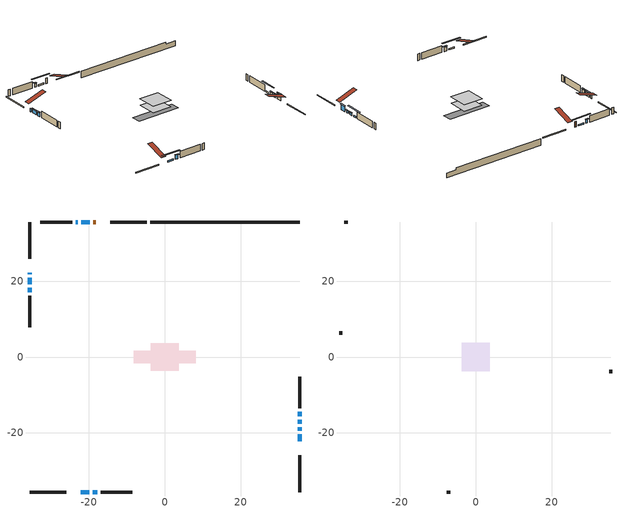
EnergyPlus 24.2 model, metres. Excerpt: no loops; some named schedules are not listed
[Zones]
conditioned space
 floor adiabatic (AdiabaticFloorConstruction): -3.68,-3.68 -3.68,3.68 3.68,3.68 3.68,-3.68 z0.78
 floor foundation (Slab1 construction): -8.19,-1.66 -8.19,1.66 8.19,1.66 8.19,-1.66 z-1.66
 wall outside (RimJoist1 construction): -4.77,35.54 -14.41,35.54 / -35.54,-35.54 -25.9,-35.54 / -35.54,35.54 -35.54,25.9 / 35.54,-35.54 35.54,-25.9 z0.78:1.08
 wall outside (AdiabaticWallConstruction 1): -18.16,35.54 -18.82,35.54 z0.78:2.81
 wall outside (AdiabaticWallConstruction): -35.54,22.15 -35.54,21.75 z0.78:2; -19.75,35.54 -21.99,35.54 / -22.15,-35.54 -19.91,-35.54 / 35.54,-15.55 35.54,-14.43 z0.78:1.29; 35.54,-22.15 35.54,-20.32 z0.78:2.81; 35.54,-19.39 35.54,-18.55 / 35.54,-17.62 35.54,-16.48 z0.78:1.72; -22.91,35.54 -23.49,35.54 z0.78:2.13; -35.54,20.83 -35.54,19.11 / -35.54,18.18 -35.54,17.04 / -18.98,-35.54 -17.83,-35.54 z0.78:2.33
 wall outside (Wall1 construction): -24.42,35.54 -32.75,35.54 / -16.91,-35.54 -8.57,-35.54 / -35.54,16.11 -35.54,7.77 / 35.54,-13.5 35.54,-5.16 z0.78:3.22
 wall foundation (FoundationWall1 construction): -3.84,35.54,-1.66 -3.84,35.54,0.78 31.61,35.54,0.78 31.61,35.54,0.06 35.54,35.54,0.06 35.54,35.54,-1.66
 window (WindowConstruction 7): -35.54,22.15 -35.54,21.76 z0.78:2
 window (WindowConstruction 9): -19.75,35.54 -21.99,35.54 z0.78:1.29
 window (WindowConstruction 10): -22.15,-35.54 -19.91,-35.54 z0.78:1.29
 window (WindowConstruction): 35.54,-22.15 35.54,-20.32 z0.78:2.81
 window (WindowConstruction 1): 35.54,-19.39 35.54,-18.55 z0.78:1.72
 window (WindowConstruction 2): 35.54,-17.62 35.54,-16.48 z0.78:1.72
 window (WindowConstruction 3): -22.92,35.54 -23.49,35.54 z0.78:2.13
 window (WindowConstruction 4): -35.54,20.83 -35.54,19.11 z0.78:2.33
 window (WindowConstruction 5): -35.54,18.18 -35.54,17.04 z0.78:2.33
 window (WindowConstruction 6): -18.98,-35.54 -17.84,-35.54 z0.78:2.33
 window (WindowConstruction 8): 35.54,-15.55 35.54,-14.43 z0.78:1.29
 door (Door): -18.16,35.54 -18.82,35.54 z0.78:2.81
 ceiling adiabatic (AdiabaticFloorConstruction): 3.68,-3.68 3.68,3.68 -3.68,3.68 -3.68,-3.68 z0.78
attic - vented
 floor to conditioned space (Floor1 construction Reversed): -3.69,-3.69 -3.69,3.69 3.69,3.69 3.69,-3.69 z3.22
 wall outside (Wall2 construction): -33.68,35.54 -34.62,35.54 / -7.64,-35.54 -6.71,-35.54 / -35.54,6.84 -35.54,5.91 / 35.54,-4.23 35.54,-3.3 z0.78:3.22
 roof outside (Roof1 construction): -17.24,35.54,3.22 -17.24,28.36,5.61 -15.34,28.36,5.61 -15.34,35.54,3.22; -23.07,-35.54,3.22 -23.07,-28.36,5.61 -24.97,-28.36,5.61 -24.97,-35.54,3.22; -35.54,23.07,3.22 -28.36,23.07,5.61 -28.36,24.97,5.61 -35.54,24.97,3.22; 35.54,-23.07,3.22 28.36,-23.07,5.61 28.36,-24.97,5.61 35.54,-24.97,3.22
shading: -24.62,35.54 -17.12,35.54 -17.12,35.96 -24.62,35.96 z3.92; -17.28,-35.54 -24.78,-35.54 -24.78,-35.96 -17.28,-35.96 z3.92; 35.54,-20.12 35.54,-22.35 35.96,-22.35 35.96,-20.12 z3.01; 35.54,-18.35 35.54,-19.59 35.96,-19.59 35.96,-18.35 z1.92; 35.54,-16.28 35.54,-17.82 35.96,-17.82 35.96,-16.28 z1.92; -23.69,35.54 -22.71,35.54 -22.71,35.96 -23.69,35.96 z2.33; -35.54,18.91 -35.54,21.03 -35.96,21.03 -35.96,18.91 z2.53; -35.54,16.84 -35.54,18.38 -35.96,18.38 -35.96,16.84 z2.53; -17.63,-35.54 -19.18,-35.54 -19.18,-35.96 -17.63,-35.96 z2.53; 35.54,-11.8 35.54,-18.18 35.96,-18.18 35.96,-11.8 z3.92
[Building]
Building 1: Terrain=Suburbs
[Site:Location]
Quebec Intl AP_QC: Latitude {deg}=46.8; Longitude {deg}=-71.38; Time Zone {hr}=-5; Elevation {m}=74; Keep Site Location Information=Yes
[Site:GroundTemperature:Shallow]
0.0108218, -2.24938, -2.43038, -1.3578, 2.94801, 7.23376, 10.9493, 13.303, 13.5029, 11.5886, 7.96783, 3.81355
[Site:WaterMainsTemperature]
Calculation Method=Schedule; Temperature Schedule=mains temperature schedule
[Material] Roughness=Rough; Thermal Absorptance=0.9
Name | Thickness {m} | Conductivity {W/m-K} | Density {kg/m3} | Specific Heat {J/kg-K} | Solar Absorptance | Visible Absorptance
asphalt or fiberglass shingles | 0.00635 | 0.162714 | 1121.4 | 1465.45 | 0.4 | 0.4
ceiling loosefill ins | 0.169333 | 0.0480833 | 16.02 | 1046.75 | 0.7 | 0.7
ceiling stud and cavity | 0.1397 | 0.521945 | 65.682 | 1177.47 | 0.7 | 0.7
concrete 4.0 in. | 0.1016 | 1.803125 | 2242.8 | 837.4 | 0.7 | 0.7
concrete 8.0 in. | 0.2032 | 1.803125 | 2242.8 | 837.4 | 0.7 | 0.7
door material | 0.04445 | 0.0451087 | 512.64 | 1214.23 | 0.7 | 0.7
exterior vertical ins | 0.0463172 | 0.029427 | 32.04 | 1214.23 | 0.7 | 0.7
floor covering | 0.0127 | 0.0433444 | 54.468 | 1339.84 | 0.6 | 0.6
floor rigid ins; wall rigid ins 1 | 0.512978 | 0.029427 | 32.04 | 1214.23 | 0.7 | 0.7
floor stud and cavity | 0.1397 | 1.75129 | 37.0049 | 1207.88 | 0.7 | 0.7
furniture material conditioned space 1 | 0.1524 | 0.115458 | 640.8 | 1214.23 | 0.6 | 0.6
gypsum board | 0.0127 | 0.160291 | 801 | 837.4 | 0.6 | 0.6
gypsum board 1 | 0.0127 | 0.160291 | 801 | 837.4 | 0.7 | 0.7
osb sheathing 0.5 in. | 0.0127 | 0.115458 | 512.64 | 1214.23 | 0.7 | 0.7
osb sheathing 0.75 in. | 0.01905 | 0.115458 | 512.64 | 1214.23 | 0.7 | 0.7
osb sheathing 2.0 in. | 0.0508 | 0.115458 | 512.64 | 1214.23 | 0.7 | 0.7
rim joist rigid ins; wall rigid ins | 0.051816 | 0.029427 | 32.04 | 1214.23 | 0.7 | 0.7
rim joist stud and cavity | 0.0508 | 0.0607906 | 125.044 | 1163.47 | 0.6 | 0.6
wall stud and cavity | 0.1397 | 0.211572 | 139.0536 | 1170.24 | 0.7 | 0.7
wall stud and cavity 1 | 0.0889 | 6.1454 | 50.32683 | 1063.81 | 0.6 | 0.6
wall stud and cavity 2 | 0.0889 | 0.380278 | 52.3479 | 1209.89 | 0.7 | 0.7
wall stud and cavity 3 | 0.0889 | 0.391764 | 83.0341 | 1211.67 | 0.7 | 0.7
wood siding | 0.0254 | 0.102417 | 544.68 | 1172.36 | 0.4 | 0.4
wood siding 1 | 0.00254 | 0.102417 | 544.68 | 1172.36 | 0.4 | 0.4
wood siding 2; wood siding 3; wood siding 4 | 0.0254 | 0.102417 | 544.68 | 1172.36 | 0.7 | 0.7
[WindowMaterial:SimpleGlazingSystem]
Name | U-Factor {W/m2-K} | Solar Heat Gain Coefficient
WindowMaterial | 2.88329 | 0.7
WindowMaterial 1 | 2.95426 | 0.63
WindowMaterial 2 | 2.9378 | 0.65
WindowMaterial 3 | 2.97187 | 0.62
WindowMaterial 4 | 2.89521 | 0.69
WindowMaterial 5 | 2.91338 | 0.67
WindowMaterial 6 | 2.992306 | 0.59
WindowMaterial 7 | 2.989467 | 0.6
[Construction]
AdiabaticFloorConstruction: floor stud and cavity, floor rigid ins, osb sheathing 0.75 in., floor covering
AdiabaticWallConstruction: wood siding 3, wall rigid ins 1, wall stud and cavity 2, gypsum board
AdiabaticWallConstruction 1: wood siding 4, wall rigid ins 1, wall stud and cavity 2, gypsum board
Door: door material
Floor1 construction Reversed: gypsum board, ceiling stud and cavity, ceiling loosefill ins
FoundationWall1 construction: concrete 8.0 in., gypsum board 1
furniture construction conditioned space 1: furniture material conditioned space 1
PartitionWallConstruction: gypsum board, wall stud and cavity 3, gypsum board
RimJoist1 construction: wood siding 2, rim joist rigid ins, osb sheathing 2.0 in., rim joist stud and cavity
Roof1 construction: asphalt or fiberglass shingles
Slab1 construction: concrete 4.0 in.
Wall1 construction: wood siding, wall rigid ins, osb sheathing 0.5 in., wall stud and cavity, gypsum board
Wall2 construction: wood siding 1, wall stud and cavity 1
WindowConstruction: WindowMaterial
WindowConstruction 1: WindowMaterial 1
WindowConstruction 10; WindowConstruction 8; WindowConstruction 9: WindowMaterial 7
WindowConstruction 2: WindowMaterial 2
WindowConstruction 3: WindowMaterial 3
WindowConstruction 4: WindowMaterial 4
WindowConstruction 5; WindowConstruction 6: WindowMaterial 5
WindowConstruction 7: WindowMaterial 6
[Zone] Multiplier=1; Part of Total Floor Area=Yes
Name | Volume {m3}
attic - vented | 21.1178
conditioned space | 281.3
[Space]
Name | Zone | Volume {m3}
attic - vented 1 | attic - vented | 21.1178
conditioned space 1 | conditioned space | 281.3
[ZoneInfiltration:EffectiveLeakageArea]
infil attic - vented 1: Zone or Space=attic - vented 1; Schedule=Always On Discrete; Effective Air Leakage Area {cm2}=2006.77; Stack Coefficient=0.000336004; Wind Coefficient=1.23849e-05
[ZoneMixing]
whole house fan mix: Zone or Space=attic - vented; Schedule=Always On Continuous; Design Flow Rate Calculation Method=Flow/Zone; Design Flow Rate {m3/s}=0; Source Zone or Space=conditioned space
[SurfaceProperty:ExposedFoundationPerimeter]
Slab1: Exposed Perimeter Calculation Method=TotalExposedPerimeter; Total Exposed Perimeter {m}=39.381
[InternalMass] Zone or ZoneList=conditioned space; Space or SpaceList=conditioned space 1
Name | Construction | Surface Area {m2}
furniture mass conditioned space 1 | furniture construction conditioned space 1 | 43.46
partition wall mass | PartitionWallConstruction | 108.65
[Lights]
interior lighting: Zone or ZoneList or Space or SpaceList=conditioned space 1; Schedule=interior lighting schedule; Design Level Calculation Method=LightingLevel; Lighting Level {W}=343.2; Return Air Fraction=0; Fraction Radiant=0.6; Fraction Visible=0.2; Fraction Replaceable=1
[People]
occupants: Zone or ZoneList or Space or SpaceList=conditioned space 1; Number of People Schedule=occupants schedule; Number of People Calculation Method=People; Number of People=3; Fraction Radiant=0.314171; Sensible Heat Fraction=0.56303; Activity Level Schedule=occupants activity schedule; Carbon Dioxide Generation Rate {m3/s-W}=0; Enable ASHRAE 55 Comfort Warnings=No; Mean Radiant Temperature Calculation Type=EnclosureAveraged
[ElectricEquipment] Zone or ZoneList or Space or SpaceList=conditioned space 1; Design Level Calculation Method=EquipmentLevel
Name | Schedule | Design Level {W} | Fraction Latent | Fraction Radiant | Fraction Lost
clothes dryer | clothes dryer schedule | 140.772 | 0.015 | 0.081 | 0.85
clothes washer | clothes washer schedule | 32.1985 | 0.03 | 0.162 | 0.7
cooking range | cooking range schedule | 215.147 | 0.08 | 0.432 | 0.2
dishwasher | dishwasher schedule | 66.8632 | 0.3 | 0.18 | 0.4
fridge | fridge schedule | 72.9452 | 0 | 0.6 | 0
mech vent bath fan 0 | mech vent bath fan 0 schedule | 50.2 | 0 | 0 | 1
mech vent house fan | mech vent house fan schedule | 19.9167 | 0 | 0 | 0.5
mech vent house fan cfis | mech vent house fan cfis schedule | 0 | 0 | 0 | 0
mech vent range fan 0 | mech vent range fan 0 schedule | 57 | 0 | 0 | 1
misc plug loads | misc plug loads schedule | 494.7 | 0.045 | 0.513 | 0.1
whole house fan | Always On Discrete | 0 | 0 | 0 | 1
[OtherEquipment] Zone or ZoneList or Space or SpaceList=conditioned space 1; Design Level Calculation Method=EquipmentLevel
Name | Fuel Type | Schedule | Design Level {W} | Fraction Latent | Fraction Radiant | Fraction Lost
clothes dryer 1 | Electricity | clothes dryer schedule | 0 | 0.015 | 0.081 | 0.85
cooking range 1 | Electricity | cooking range schedule | 0 | 0.08 | 0.432 | 0.2
general water use latent | None | general water use schedule | 62.594 | 1 | 0 | 0
general water use sensible | None | general water use schedule | -61.6891 | 0 | 0.6 | 0
mech vent house fan latent load | None | Always On Discrete | 0 | 1 | 0 | 0
mech vent house fan sensible load | None | Always On Discrete | 0 | 0 | 0 | 0
water heater energy adjustment1 | Electricity | Always On Discrete | 0.01 | 0 | 0 | 1
[ZoneInfiltration:DesignFlowRate] Zone or ZoneList or Space or SpaceList=conditioned space 1; Schedule=Always On Discrete; Design Flow Rate Calculation Method=Flow/Zone; Design Flow Rate {m3/s}=0
infil flow; natural vent flow; whole house fan flow
[ZoneControl:Thermostat]
conditioned space Thermostat: Zone or ZoneList=conditioned space; Control Type Schedule=conditioned space Thermostat Schedule; Control 1=conditioned space temperature setpoint; Temperature Difference Between Cutout And Setpoint {deltaC}=0
[ZoneHVAC:Baseboard:Convective:Electric]
electric baseboard: Availability Schedule=Always On Discrete; Heating Design Capacity {W}=7313.59; Efficiency=1
[Zone equipment]
conditioned space: electric baseboard
[Foundation:Kiva]
Foundation Kiva 1: Initial Indoor Air Temperature {C}=18; Wall Height Above Grade {m}=0.779983; Wall Depth Below Slab {m}=0.2032; Custom Block Material Name 1=exterior vertical ins; Custom Block Depth 1 {m}=2.43998; Custom Block X Position 1 {m}=0.2159; Custom Block Z Position 1 {m}=0
[Foundation:Kiva:Settings]
Soil Conductivity {W/m-K}=0.849921; Soil Density {kg/m3}=1842.3; Soil Specific Heat {J/kg-K}=418.7; Ground Solar Absorptivity=0.9; Ground Thermal Absorptivity=0.9; Ground Surface Roughness {m}=0.03; Far-Field Width {m}=40; Deep-Ground Boundary Condition=ZeroFlux; Deep-Ground Depth {m}=40; Minimum Cell Dimension {m}=0.2; Maximum Cell Growth Coefficient=3; Simulation Timestep=Timestep
[Exterior:Lights]
exterior lighting: Schedule=exterior lighting schedule; Design Level {W}=75.6
[EnergyManagementSystem:GlobalVariable]
infil_program_Qfan
infil_program_Qinf
natural_vent_program_Qnv
natural_vent_program_Qwhf
[EnergyManagementSystem:Sensor]
Name | Output:Variable or Output:Meter Index Key | Output:Variable or Output:Meter
airflow_gain | infil flow | Infiltration Sensible Heat Gain Energy
airflow_gain_1 | natural vent flow | Infiltration Sensible Heat Gain Energy
airflow_gain_2 | whole house fan flow | Infiltration Sensible Heat Gain Energy
airflow_loss | infil flow | Infiltration Sensible Heat Loss Energy
airflow_loss_1 | natural vent flow | Infiltration Sensible Heat Loss Energy
airflow_loss_2 | whole house fan flow | Infiltration Sensible Heat Loss Energy
clg_load_cond |  | Cooling:EnergyTransfer:Zone:CONDITIONED SPACE
clg_sp_s; clg_sp_s_1 | cooling setpoint | Schedule Value
clothes_dryer_exhaust_0_sch_s | clothes dryer exhaust 0 schedule | Schedule Value
conditioned_space_clg_unmet_s | conditioned space | Zone Cooling Setpoint Not Met Time
conditioned_space_htg_unmet_s | conditioned space | Zone Heating Setpoint Not Met Time
cool_season | cooling season schedule | Schedule Value
fridge_tin_s | conditioned space | Zone Mean Air Temperature
htg_load_cond |  | Heating:EnergyTransfer:Zone:CONDITIONED SPACE
htg_sp_s; htg_sp_s_1 | heating setpoint | Schedule Value
ig_ee_conv | clothes dryer | Electric Equipment Convective Heating Energy
ig_ee_conv_2 | cooking range | Electric Equipment Convective Heating Energy
ig_ee_conv_4 | fridge | Electric Equipment Convective Heating Energy
ig_ee_conv_5 | misc plug loads | Electric Equipment Convective Heating Energy
ig_ee_conv_6 | whole house fan | Electric Equipment Convective Heating Energy
ig_ee_rad | clothes dryer | Electric Equipment Radiant Heating Energy
ig_ee_rad_2 | cooking range | Electric Equipment Radiant Heating Energy
ig_ee_rad_4 | fridge | Electric Equipment Radiant Heating Energy
ig_ee_rad_5 | misc plug loads | Electric Equipment Radiant Heating Energy
ig_ee_rad_6 | whole house fan | Electric Equipment Radiant Heating Energy
ig_lgt_conv | interior lighting | Lights Convective Heating Energy
ig_lgt_rad | interior lighting | Lights Radiant Heating Energy
ig_lgt_vis | interior lighting | Lights Visible Radiation Heating Energy
ig_oe_conv | clothes dryer 1 | Other Equipment Convective Heating Energy
ig_oe_conv_1 | cooking range 1 | Other Equipment Convective Heating Energy
ig_oe_conv_2 | general water use latent | Other Equipment Convective Heating Energy
ig_oe_conv_3 | general water use sensible | Other Equipment Convective Heating Energy
ig_oe_conv_4 | water heater energy adjustment1 | Other Equipment Convective Heating Energy
ig_oe_rad | clothes dryer 1 | Other Equipment Radiant Heating Energy
ig_oe_rad_1 | cooking range 1 | Other Equipment Radiant Heating Energy
ig_oe_rad_2 | general water use latent | Other Equipment Radiant Heating Energy
ig_oe_rad_3 | general water use sensible | Other Equipment Radiant Heating Energy
ig_oe_rad_4 | water heater energy adjustment1 | Other Equipment Radiant Heating Energy
ig_ppl_conv | occupants | People Convective Heating Energy
ig_ppl_rad | occupants | People Radiant Heating Energy
im_conv | furniture mass conditioned space 1 | Surface Inside Face Convection Heat Gain Energy
im_conv_1 | partition wall mass | Surface Inside Face Convection Heat Gain Energy
im_ig | furniture mass conditioned space 1 | Surface Inside Face Internal Gains Radiation Heat Gain Energy
im_ig_1 | partition wall mass | Surface Inside Face Internal Gains Radiation Heat Gain Energy
im_lgt | furniture mass conditioned space 1 | Surface Inside Face Lights Radiation Heat Gain Energy
im_lgt_1 | partition wall mass | Surface Inside Face Lights Radiation Heat Gain Energy
im_sol | furniture mass conditioned space 1 | Surface Inside Face Solar Radiation Heat Gain Energy
im_sol_1 | partition wall mass | Surface Inside Face Solar Radiation Heat Gain Energy
im_surf | furniture mass conditioned space 1 | Surface Inside Face Net Surface Thermal Radiation Heat Gain Energy
im_surf_1 | partition wall mass | Surface Inside Face Net Surface Thermal Radiation Heat Gain Energy
mech_vent_bath_fan_0_sch_s | mech vent bath fan 0 schedule | Schedule Value
mech_vent_range_fan_0_sch_s | mech vent range fan 0 schedule | Schedule Value
mv_conv | mech vent bath fan 0 | Electric Equipment Convective Heating Energy
mv_conv_1 | mech vent house fan | Electric Equipment Convective Heating Energy
mv_conv_2 | mech vent house fan cfis | Electric Equipment Convective Heating Energy
mv_conv_3 | mech vent range fan 0 | Electric Equipment Convective Heating Energy
mv_conv_4 | mech vent house fan latent load | Other Equipment Convective Heating Energy
mv_conv_5 | mech vent house fan sensible load | Other Equipment Convective Heating Energy
mv_rad | mech vent bath fan 0 | Electric Equipment Radiant Heating Energy
mv_rad_1 | mech vent house fan | Electric Equipment Radiant Heating Energy
mv_rad_2 | mech vent house fan cfis | Electric Equipment Radiant Heating Energy
mv_rad_3 | mech vent range fan 0 | Electric Equipment Radiant Heating Energy
mv_rad_4 | mech vent house fan latent load | Other Equipment Radiant Heating Energy
mv_rad_5 | mech vent house fan sensible load | Other Equipment Radiant Heating Energy
natural_vent_s | natural vent schedule | Schedule Value
out_pb_s |  | Site Outdoor Air Barometric Pressure
out_wt_s |  | Site Outdoor Air Humidity Ratio
site_vw_s |  | Site Wind Speed
ss_back_out | Window1 | Surface Window Shortwave from Zone Back Out Window Heat Transfer Rate
ss_back_out_1 | Window10 | Surface Window Shortwave from Zone Back Out Window Heat Transfer Rate
ss_back_out_10 | Window9 | Surface Window Shortwave from Zone Back Out Window Heat Transfer Rate
ss_back_out_2 | Window12 | Surface Window Shortwave from Zone Back Out Window Heat Transfer Rate
ss_back_out_3 | Window2 | Surface Window Shortwave from Zone Back Out Window Heat Transfer Rate
ss_back_out_4 | Window3 | Surface Window Shortwave from Zone Back Out Window Heat Transfer Rate
ss_back_out_5 | Window4 | Surface Window Shortwave from Zone Back Out Window Heat Transfer Rate
ss_back_out_6 | Window5 | Surface Window Shortwave from Zone Back Out Window Heat Transfer Rate
ss_back_out_7 | Window6 | Surface Window Shortwave from Zone Back Out Window Heat Transfer Rate
ss_back_out_8 | Window7 | Surface Window Shortwave from Zone Back Out Window Heat Transfer Rate
ss_back_out_9 | Window8 | Surface Window Shortwave from Zone Back Out Window Heat Transfer Rate
ss_conv | Door1 | Surface Inside Face Convection Heat Gain Energy
ss_conv_1 | Window1 | Surface Inside Face Convection Heat Gain Energy
ss_conv_10 | Window8 | Surface Inside Face Convection Heat Gain Energy
ss_conv_11 | Window9 | Surface Inside Face Convection Heat Gain Energy
ss_conv_2 | Window10 | Surface Inside Face Convection Heat Gain Energy
ss_conv_3 | Window12 | Surface Inside Face Convection Heat Gain Energy
ss_conv_4 | Window2 | Surface Inside Face Convection Heat Gain Energy
ss_conv_5 | Window3 | Surface Inside Face Convection Heat Gain Energy
ss_conv_6 | Window4 | Surface Inside Face Convection Heat Gain Energy
ss_conv_7 | Window5 | Surface Inside Face Convection Heat Gain Energy
ss_conv_8 | Window6 | Surface Inside Face Convection Heat Gain Energy
ss_conv_9 | Window7 | Surface Inside Face Convection Heat Gain Energy
ss_ig | Door1 | Surface Inside Face Internal Gains Radiation Heat Gain Energy
ss_ig_1 | Window1 | Surface Inside Face Internal Gains Radiation Heat Gain Energy
ss_ig_10 | Window8 | Surface Inside Face Internal Gains Radiation Heat Gain Energy
ss_ig_11 | Window9 | Surface Inside Face Internal Gains Radiation Heat Gain Energy
ss_ig_2 | Window10 | Surface Inside Face Internal Gains Radiation Heat Gain Energy
ss_ig_3 | Window12 | Surface Inside Face Internal Gains Radiation Heat Gain Energy
ss_ig_4 | Window2 | Surface Inside Face Internal Gains Radiation Heat Gain Energy
ss_ig_5 | Window3 | Surface Inside Face Internal Gains Radiation Heat Gain Energy
ss_ig_6 | Window4 | Surface Inside Face Internal Gains Radiation Heat Gain Energy
ss_ig_7 | Window5 | Surface Inside Face Internal Gains Radiation Heat Gain Energy
ss_ig_8 | Window6 | Surface Inside Face Internal Gains Radiation Heat Gain Energy
ss_ig_9 | Window7 | Surface Inside Face Internal Gains Radiation Heat Gain Energy
ss_lgt | Door1 | Surface Inside Face Lights Radiation Heat Gain Energy
ss_sol | Door1 | Surface Inside Face Solar Radiation Heat Gain Energy
ss_surf | Door1 | Surface Inside Face Net Surface Thermal Radiation Heat Gain Energy
ss_surf_1 | Window1 | Surface Inside Face Net Surface Thermal Radiation Heat Gain Energy
ss_surf_10 | Window8 | Surface Inside Face Net Surface Thermal Radiation Heat Gain Energy
ss_surf_11 | Window9 | Surface Inside Face Net Surface Thermal Radiation Heat Gain Energy
ss_surf_2 | Window10 | Surface Inside Face Net Surface Thermal Radiation Heat Gain Energy
ss_surf_3 | Window12 | Surface Inside Face Net Surface Thermal Radiation Heat Gain Energy
ss_surf_4 | Window2 | Surface Inside Face Net Surface Thermal Radiation Heat Gain Energy
ss_surf_5 | Window3 | Surface Inside Face Net Surface Thermal Radiation Heat Gain Energy
ss_surf_6 | Window4 | Surface Inside Face Net Surface Thermal Radiation Heat Gain Energy
ss_surf_7 | Window5 | Surface Inside Face Net Surface Thermal Radiation Heat Gain Energy
ss_surf_8 | Window6 | Surface Inside Face Net Surface Thermal Radiation Heat Gain Energy
ss_surf_9 | Window7 | Surface Inside Face Net Surface Thermal Radiation Heat Gain Energy
ss_trans_in | Window1 | Surface Window Transmitted Solar Radiation Rate
ss_trans_in_1 | Window10 | Surface Window Transmitted Solar Radiation Rate
ss_trans_in_10 | Window9 | Surface Window Transmitted Solar Radiation Rate
ss_trans_in_2 | Window12 | Surface Window Transmitted Solar Radiation Rate
ss_trans_in_3 | Window2 | Surface Window Transmitted Solar Radiation Rate
ss_trans_in_4 | Window3 | Surface Window Transmitted Solar Radiation Rate
ss_trans_in_5 | Window4 | Surface Window Transmitted Solar Radiation Rate
ss_trans_in_6 | Window5 | Surface Window Transmitted Solar Radiation Rate
ss_trans_in_7 | Window6 | Surface Window Transmitted Solar Radiation Rate
ss_trans_in_8 | Window7 | Surface Window Transmitted Solar Radiation Rate
ss_trans_in_9 | Window8 | Surface Window Transmitted Solar Radiation Rate
ss_trans_out | Window1 | Surface Inside Face Initial Transmitted Diffuse Transmitted Out Window Solar Radiation Rate
ss_trans_out_1 | Window10 | Surface Inside Face Initial Transmitted Diffuse Transmitted Out Window Solar Radiation Rate
ss_trans_out_10 | Window9 | Surface Inside Face Initial Transmitted Diffuse Transmitted Out Window Solar Radiation Rate
ss_trans_out_2 | Window12 | Surface Inside Face Initial Transmitted Diffuse Transmitted Out Window Solar Radiation Rate
ss_trans_out_3 | Window2 | Surface Inside Face Initial Transmitted Diffuse Transmitted Out Window Solar Radiation Rate
ss_trans_out_4 | Window3 | Surface Inside Face Initial Transmitted Diffuse Transmitted Out Window Solar Radiation Rate
ss_trans_out_5 | Window4 | Surface Inside Face Initial Transmitted Diffuse Transmitted Out Window Solar Radiation Rate
ss_trans_out_6 | Window5 | Surface Inside Face Initial Transmitted Diffuse Transmitted Out Window Solar Radiation Rate
ss_trans_out_7 | Window6 | Surface Inside Face Initial Transmitted Diffuse Transmitted Out Window Solar Radiation Rate
ss_trans_out_8 | Window7 | Surface Inside Face Initial Transmitted Diffuse Transmitted Out Window Solar Radiation Rate
ss_trans_out_9 | Window8 | Surface Inside Face Initial Transmitted Diffuse Transmitted Out Window Solar Radiation Rate
s_conv | Floor1 | Surface Inside Face Convection Heat Gain Energy
s_conv_1 | FoundationWall1 | Surface Inside Face Convection Heat Gain Energy
s_conv_10 | Wall1:180 | Surface Inside Face Convection Heat Gain Energy
s_conv_11 | Wall1:270 | Surface Inside Face Convection Heat Gain Energy
s_conv_12 | Wall1:90 | Surface Inside Face Convection Heat Gain Energy
s_conv_2 | inferred conditioned ceiling | Surface Inside Face Convection Heat Gain Energy
s_conv_3 | inferred conditioned floor | Surface Inside Face Convection Heat Gain Energy
s_conv_4 | RimJoist1:0 | Surface Inside Face Convection Heat Gain Energy
s_conv_5 | RimJoist1:180 | Surface Inside Face Convection Heat Gain Energy
s_conv_6 | RimJoist1:270 | Surface Inside Face Convection Heat Gain Energy
s_conv_7 | RimJoist1:90 | Surface Inside Face Convection Heat Gain Energy
s_conv_8 | Slab1 | Surface Inside Face Convection Heat Gain Energy
s_conv_9 | Wall1:0 | Surface Inside Face Convection Heat Gain Energy
s_ig | Floor1 | Surface Inside Face Internal Gains Radiation Heat Gain Energy
s_ig_1 | FoundationWall1 | Surface Inside Face Internal Gains Radiation Heat Gain Energy
s_ig_10 | Wall1:180 | Surface Inside Face Internal Gains Radiation Heat Gain Energy
s_ig_11 | Wall1:270 | Surface Inside Face Internal Gains Radiation Heat Gain Energy
s_ig_12 | Wall1:90 | Surface Inside Face Internal Gains Radiation Heat Gain Energy
s_ig_2 | inferred conditioned ceiling | Surface Inside Face Internal Gains Radiation Heat Gain Energy
s_ig_3 | inferred conditioned floor | Surface Inside Face Internal Gains Radiation Heat Gain Energy
s_ig_4 | RimJoist1:0 | Surface Inside Face Internal Gains Radiation Heat Gain Energy
